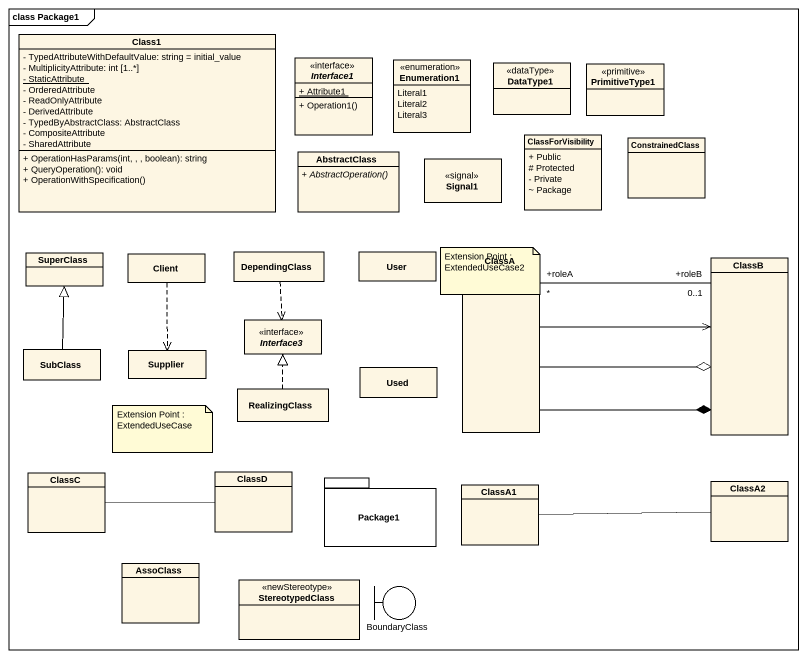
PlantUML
@startuml
mainframe class Package1
allowmixing
hide circle
hide empty members
skinparam classAttributeIconSize 0
class Class1 {
  - TypedAttributeWithDefaultValue: string = initial_value
  - MultiplicityAttribute: int [1..*]
  {static} - StaticAttribute
  - OrderedAttribute
  - ReadOnlyAttribute
  - DerivedAttribute
  - TypedByAbstractClass: AbstractClass
  - CompositeAttribute
  - SharedAttribute
  + OperationHasParams(int, , , boolean): string
  + QueryOperation(): void
  + OperationWithSpecification()
}
interface Interface1 {
  {static} + Attribute1
  + Operation1()
}
enum Enumeration1 {
  Literal1
  Literal2
  Literal3
}
class DataType1 <<dataType>>
class PrimitiveType1 <<primitive>>
class ClassForVisibility {
  + Public
  # Protected
  - Private
  ~ Package
}
class AbstractClass {
  {abstract} + AbstractOperation()
}
class Signal1 <<signal>>
class ConstrainedClass
class SuperClass
class DependingClass
class User
class Client
class ClassA
class ClassB
interface Interface3
class SubClass
class Supplier
class Used
class RealizingClass
class ClassC
class ClassD
package Package1 {
}
class ClassA1
class ClassA2
class AssoClass
class StereotypedClass <<newStereotype>>
boundary BoundaryClass
DependingClass ..> Interface3
Client ..> Supplier
ClassA "+roleA\n*" -right- "+roleB\n0..1" ClassB
ClassA -right-o ClassB
ClassA -right-* ClassB
ClassA -right-> ClassB
SubClass -up-|> SuperClass
RealizingClass .up.|> Interface3
ClassC -right- ClassD
ClassA1 -right- ClassA2
note as N1
  Extension Point : ExtendedUseCase2
end note
note as N2
  Extension Point : ExtendedUseCase
end note
@enduml
